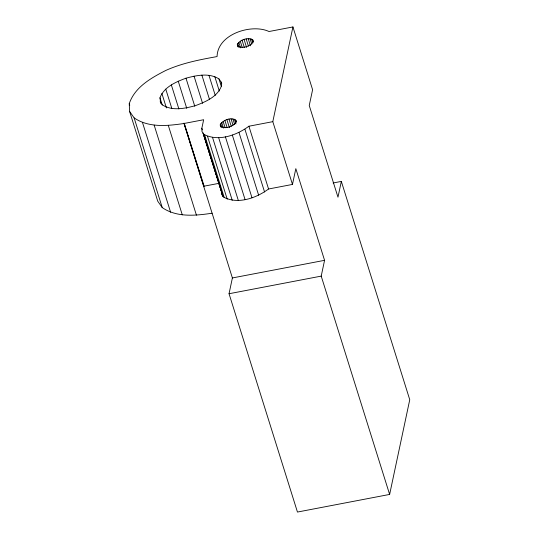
<?xml version="1.0" encoding="UTF-8"?>
<svg xmlns="http://www.w3.org/2000/svg" width="539" height="539" viewBox="0 0 539 539"><rect width="100%" height="100%" fill="white"/><g stroke="black" fill="none" stroke-linecap="round" stroke-linejoin="round"><path stroke-width="0.81" d="M341.335 181.407L409.755 399.722L389.63 494.431L297.454 512.05L229.041 293.735L232.39 277.949L183.988 123.492C167.454 125.958 148.656 127.911 134.13 117.879L129.609 111.438L129.245 103.67C134.77 87.123 151.149 77.939 165.783 70.454C182.047 63.11 199.612 59.694 217.076 56.575C217.513 34.045 251.652 23.399 269.022 31.518L292.933 26.95L312.6 89.717L309.245 105.503L337.98 197.193L341.335 181.407L333.109 182.984M221.59 192.692L221.664 194.363L223.611 197.133C238.022 204.699 256.301 198.062 268.563 188.994L292.475 184.426L272.808 121.659L292.933 26.95M292.475 184.426L295.83 168.64L324.566 260.33L321.21 276.116L389.63 494.431M272.808 121.659L248.897 126.227C236.641 135.289 218.342 141.946 203.937 134.366L201.997 131.597L201.842 128.255L203.654 119.732L183.988 123.492M220.256 124.799C222.856 119.779 231.716 116.633 236.176 120.615L236.257 121.612C233.656 126.631 224.803 129.778 220.336 125.803L220.256 124.799L221.003 127.184M160.656 103.279L159.975 97.795C164.018 86.934 175.889 81.962 185.982 78.195C196.546 75.345 209.152 72.603 218.982 78.943L221.239 82.164L221.745 83.767M237.308 44.548C240.003 39.583 247.569 37.252 252.65 39.65L253.283 41.496C250.588 46.462 243.028 48.786 237.942 46.394L237.308 44.548L238.056 46.933M203.661 186.251L218.531 183.428M232.39 277.949L324.566 260.33M229.041 293.735L321.21 276.116M129.609 111.438L157.725 201.162L162.246 207.603C176.772 217.628 195.569 215.681 212.103 213.215M160.15 101.682L162.414 104.903C172.244 111.236 184.85 108.494 195.408 105.651C205.507 101.884 217.379 96.912 221.421 86.051L221.239 82.164M184.25 123.465L204.146 186.211M252.65 39.65L253.397 42.029M251.565 39.037L252.804 43.012M250.049 38.707L251.787 44.265M248.209 38.66L250.446 45.815M246.168 38.916L248.412 46.071M244.073 39.455L246.559 47.398M242.058 40.23L244.302 47.378M240.266 41.2L242.254 47.553M238.817 42.291L240.556 47.856M237.807 43.437L239.053 47.405M248.897 126.227L268.563 188.994M244.908 129.232L264.575 191.999M235.563 119.786L236.304 122.171M238.979 132.432L258.646 195.199M234.445 119.193L235.934 123.963M232.902 118.876L234.647 124.442M218.982 78.943L221.246 86.166M231.049 118.856L233.037 125.21M229.001 119.126L231.244 126.281M214.791 76.605L219.319 91.057M232.316 135.013L251.989 197.773M226.906 119.678L229.398 127.622M224.904 120.466L227.141 127.622M208.964 75.319L215.256 95.383M223.126 121.45L225.12 127.804M221.704 122.548L223.442 128.107M225.383 136.778L245.05 199.545M220.721 123.687L221.967 127.662M201.889 75.157L209.435 99.237M218.639 137.627L238.312 200.393M194.053 76.14L202.583 103.373M212.555 137.485L232.221 200.252M207.542 136.374L227.209 199.14M204.544 134.703L224.217 197.469M201.842 128.255L202.341 129.845M204.086 135.404L205.076 138.584M205.575 140.174L206.073 141.764M208.317 148.912L209.314 152.092M219.771 185.463L220.518 187.841M185.982 78.195L194.768 106.23M203.311 133.477L222.984 196.243M203.082 133.146L222.91 196.129M178.241 81.187L186.777 108.427M184.021 123.108L203.607 185.591M171.341 84.913L178.874 108.945M165.763 89.117L171.793 108.339M161.889 93.51L166.41 107.928M159.975 97.795L162.232 105.004M168.316 125.452L196.432 215.176M154.161 125.136L182.283 214.852M142.505 122.548L170.62 212.272M134.13 117.879L162.246 207.603M129.245 103.67L129.751 105.267M203.156 133.248L222.748 195.906"/></g></svg>
